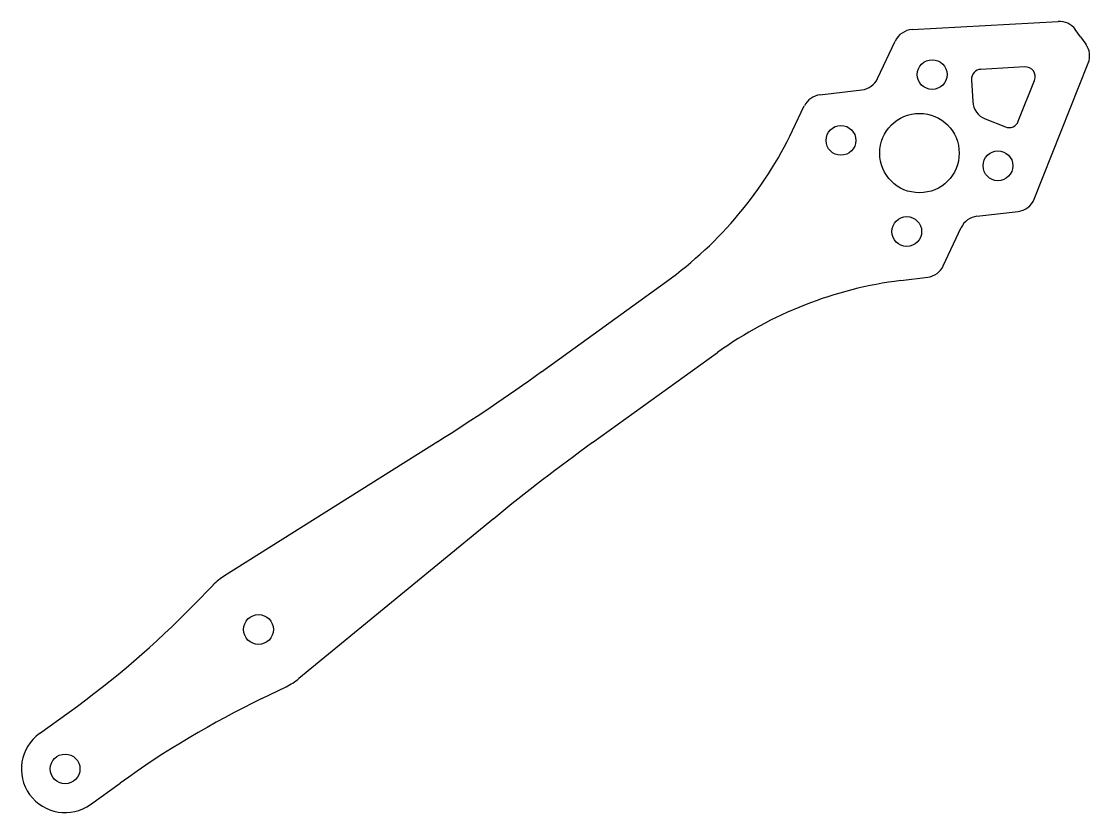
# Model space of a CAD drawing. Header units: millimetres. Extents: x 6 to 113, y 6 to 85.
import ezdxf

# ---------------------------------------------------------------- set-up
doc = ezdxf.new("R2010")
doc.units = ezdxf.units.MM
doc.layers.get('0').update_dxf_attribs({"linetype": 'CONTINUOUS'})

msp = doc.modelspace()

# ---------------------------------------------------------------- linework, layer by layer
for p, q in [((95.26, 84.43), (109.96, 85.26)), ((112.22, 83.7), (111.69, 84.43)), ((91.79, 79.5), (93.56, 83.28)), ((112.22, 83.7), (112.75, 82.96)), ((107.55, 67.37), (112.99, 81.06)), ((85.98, 77.87), (90.21, 78.36)), ((83.23, 74.28), (84.41, 76.74)), ((101.79, 65.64), (105.93, 66.12)), ((98.4, 60.64), (100.21, 64.5)), ((94.13, 59.17), (96.84, 59.51)), ((57.95, 49.99), (70.53, 59.06)), ((63.1, 42.85), (75.67, 51.92)), ((47.54, 42.97), (26.06, 29.45)), ((53.14, 35.19), (33.53, 19.09)), ((22.98, 26.54), (24.89, 28.5)), ((29.8, 17.08), (32.26, 18.28)), ((7.43, 13.57), (10.41, 15.72)), ((12.57, 6.43), (15.55, 8.58))]:
    msp.add_line(p, q)
msp.add_lwpolyline([(101.24, 79.38), (101.36, 77.19, 0.291991), (102.62, 75.44), (104.65, 74.64, 0.414214), (105.95, 75.2), (107.59, 79.32, 0.547998), (106.6, 80.68), (102.18, 80.43, 0.414214)], format="xyb", close=True)
for centre, radius in [((97.28, 79.9), 1.5), ((96, 72), 4), ((88.1, 73.28), 1.5), ((103.9, 70.72), 1.5), ((94.72, 64.1), 1.5), ((29.47, 24.04), 1.5), ((10, 10), 1.5)]:
    msp.add_circle(centre, radius)
for centre, radius, start, end in [((110.07, 83.26), 2, 35.789, 93.2343), ((95.37, 82.43), 2, 93.2343, 154.953), ((111.13, 81.79), 2, -21.6563, 35.789), ((89.98, 80.35), 2, 276.6249, 334.953), ((86.22, 75.88), 2, 96.6249, 154.486), ((47.13, 91.51), 40, 305.789, 334.486), ((105.7, 68.11), 2, 276.6249, 338.3437), ((102.02, 63.65), 2, 96.6249, 154.953), ((96.59, 61.49), 2, 277.0919, 334.953), ((99.06, 19.47), 40, 97.0919, 125.789), ((-59.01, 212.23), 200, 302.1901, 305.789), ((180.06, -119.38), 200, 125.789, 129.3879), ((29.47, 24.04), 6.4, 122.1901, 135.7012), ((-45.73, 93.59), 96, 305.789, 315.7012), ((29.47, 24.04), 6.4, 295.8767, 309.3879), ((71.7, -69.29), 96, 115.8767, 125.789), ((10, 10), 4.4, 125.789, 305.789)]:
    msp.add_arc(centre, radius, start, end)

doc.saveas('drawing.dxf')
